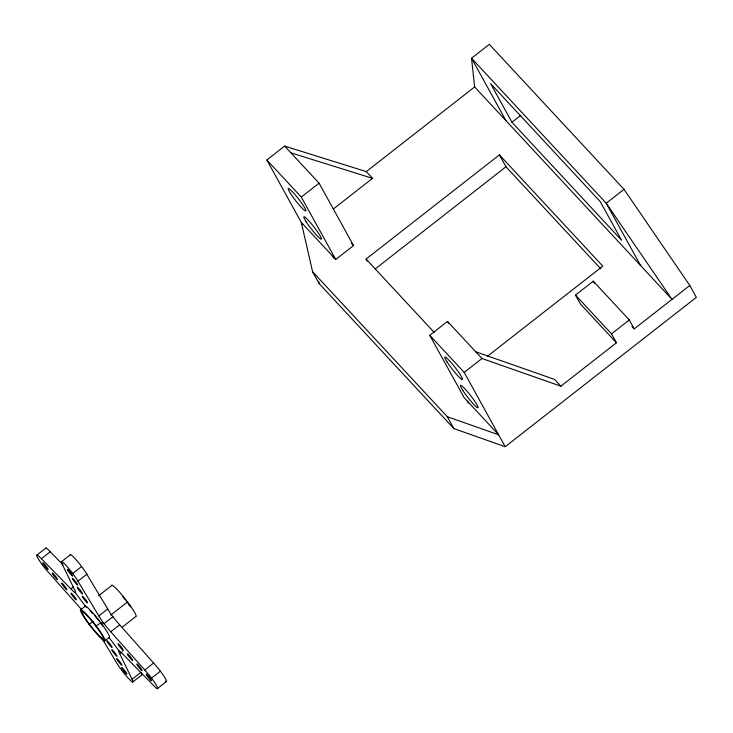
<?xml version="1.0" encoding="UTF-8"?>
<svg xmlns="http://www.w3.org/2000/svg" width="733" height="733" viewBox="0 0 733 733"><rect width="100%" height="100%" fill="white"/><g stroke="black" fill="none" stroke-linecap="round" stroke-linejoin="round"><path stroke-width="1.1" d="M302.381 224.362L266.839 159.977L284.624 146.087L366.289 171.604L372.556 178.348L333.35 208.969M319.075 183.177L353.535 245.582L335.751 259.473L301.3 197.067L319.075 183.177L284.624 146.087M366.289 171.604L474.645 86.934L471.521 58.246L489.305 44.346L624.012 189.343L689.79 285.467L696.35 297.351L505.211 446.699L453.883 428.613L319.176 283.616L312.615 271.732L301.29 222.383L335.751 259.473M511.946 122.255L490.615 83.617L600.263 201.63L621.584 240.268L511.946 122.255L520.833 115.301M367.151 261.049L366.06 259.07L499.411 154.874L602.792 266.143L487.463 356.256M375.323 268.846L505.972 166.767L499.411 154.874M37.044 554.954L45.932 548.009M81.308 609.279L49.587 573.591A14.202 1.658 52 0 1 37.649 557.74A14.202 1.658 52 0 1 41.378 558.738L50.275 551.793L63.038 564.813M61.664 561.551L70.551 554.606M72.741 573.472L81.629 566.527M122.384 651.655L119.717 653.744A14.202 1.658 52 0 1 123.446 654.743L152.959 684.869A14.202 1.658 52 0 0 156.697 685.868A14.202 1.658 52 0 0 144.758 670.008L110.765 631.773A14.202 1.658 52 0 1 98.836 615.912L77.936 581.196L86.824 574.251A14.202 1.658 52 0 0 77.057 560.827A14.202 1.658 52 0 0 70.157 554.808M41.378 558.738L70.899 588.856L73.566 586.776M312.615 271.732L447.322 416.72L498.651 434.806L464.191 397.717L429.74 335.311L447.515 321.421L481.975 358.51L560.882 386.19L616.444 342.769L611.524 333.854L575.497 295.078L593.281 281.188L629.299 319.964L634.228 328.879L689.79 285.467M85.358 606.099L80.914 609.572L82.618 611.835M98.698 595.682L112.03 585.264M624.012 189.343L606.228 203.233L640.679 265.639M98.836 615.912L107.724 608.967L86.824 574.251M93.118 621.648L89.032 624.287M100.861 622.793L95.886 626.119M110.646 615.152L127.533 601.949L126.479 601.665L128.257 603.534M112.919 616.691L104.031 623.636L100.329 622.647L102.84 626.101M110.765 631.773L119.662 624.828L153.646 663.063A14.202 1.658 52 0 1 164.256 676.706A14.202 1.658 52 0 1 165.218 681.14M84.808 606.383A19.883 2.327 52 0 1 99.294 620.732A19.883 2.327 52 0 1 108.988 637.499L104.544 640.972A19.883 2.327 52 0 1 83.626 616.563A19.883 2.327 52 0 1 90.022 618.285A19.883 2.327 52 0 1 104.544 640.972L102.84 638.709A17.015 1.988 52 0 1 84.936 617.818A17.015 1.988 52 0 1 90.406 619.284A17.015 1.988 52 0 1 102.84 638.709M122.319 627.082L135.66 616.664A19.883 2.327 52 0 0 125.966 599.896A19.883 2.327 52 0 0 111.48 585.539M505.211 446.699L464.2 372.401L481.975 358.51M101.896 638.296L116.41 662.403A14.202 1.658 52 0 0 128.339 678.263A14.202 1.658 52 0 0 132.077 679.262L140.965 672.317A14.202 1.658 52 0 1 141.57 675.102L132.682 682.047M144.758 670.008L153.646 663.063M151.502 678.144L160.39 671.199M157.302 688.654L166.189 681.708M611.524 333.854L629.299 319.964M290.882 152.831L372.556 178.348M475.717 351.767L554.615 379.447L560.882 386.19M124.207 598.742L125.645 600.052M89.994 610.589L92.431 613.503M474.645 86.934L672.005 299.357L606.228 203.233L471.521 58.246L505.972 120.652M505.972 166.767L600.803 268.828M631.928 326.405L634.228 328.879M616.444 342.769L580.417 303.993L575.497 295.078M351.244 243.118L353.535 245.582M366.06 259.07L434.458 332.69M266.839 159.977L301.3 197.067M429.74 335.311L464.2 372.401M128.568 604.542L130.575 606.832M94.85 615.812L98.973 620.897M75.233 592.64L86.494 607.611M108.988 637.499L119.112 650.959M122.906 596.644L123.767 598.046M593.281 281.188L594.371 283.167M447.515 321.421L448.614 323.4M467.324 401.088L468.414 403.077M447.322 416.72L453.883 428.613M332.617 256.101L333.707 258.08M119.717 653.744L132.077 679.262M318.672 281.426L319.176 283.616M119.662 624.828A14.202 1.658 52 0 1 107.724 608.967M70.899 588.856A14.202 1.658 52 0 0 74.629 589.863L62.268 564.337A14.202 1.658 52 0 1 65.997 565.335A14.202 1.658 52 0 1 77.936 581.196M45.538 548.202A14.202 1.658 52 0 1 50.275 551.793M137.511 665.454A4.261 0.495 52 0 0 141.991 670.686A4.261 0.495 52 0 0 138.885 665.821A4.261 0.495 52 0 0 137.511 665.454M128.11 655.339A4.261 0.495 52 0 0 132.6 660.57A4.261 0.495 52 0 0 129.484 655.705A4.261 0.495 52 0 0 128.11 655.339M118.719 645.223A4.261 0.495 52 0 0 123.199 650.455A4.261 0.495 52 0 0 120.084 645.59A4.261 0.495 52 0 0 118.719 645.223M146.912 675.569A4.261 0.495 52 0 0 151.392 680.801A4.261 0.495 52 0 0 148.277 675.936A4.261 0.495 52 0 0 146.912 675.569M52.932 574.415A4.261 0.495 52 0 0 57.412 579.647A4.261 0.495 52 0 0 54.297 574.782A4.261 0.495 52 0 0 52.932 574.415M62.332 584.531A4.261 0.495 52 0 0 66.813 589.763A4.261 0.495 52 0 0 63.698 584.897A4.261 0.495 52 0 0 62.332 584.531M71.724 594.646A4.261 0.495 52 0 0 76.205 599.878A4.261 0.495 52 0 0 73.098 595.013A4.261 0.495 52 0 0 71.724 594.646M43.531 564.3A4.261 0.495 52 0 0 48.011 569.532A4.261 0.495 52 0 0 44.905 564.667A4.261 0.495 52 0 0 43.531 564.3M73.071 579.812A4.261 0.495 52 0 0 77.561 585.044A4.261 0.495 52 0 0 74.445 580.179A4.261 0.495 52 0 0 73.071 579.812M77.991 588.727A4.261 0.495 52 0 0 82.481 593.959A4.261 0.495 52 0 0 79.366 589.094A4.261 0.495 52 0 0 77.991 588.727M82.921 597.642A4.261 0.495 52 0 0 87.401 602.874A4.261 0.495 52 0 0 84.286 598.009A4.261 0.495 52 0 0 82.921 597.642M68.151 570.897A4.261 0.495 52 0 0 72.631 576.129A4.261 0.495 52 0 0 69.525 571.264A4.261 0.495 52 0 0 68.151 570.897M117.372 660.057A4.261 0.495 52 0 0 121.852 665.28A4.261 0.495 52 0 0 118.737 660.424A4.261 0.495 52 0 0 117.372 660.057M112.451 651.142A4.261 0.495 52 0 0 116.932 656.365A4.261 0.495 52 0 0 113.817 651.509A4.261 0.495 52 0 0 112.451 651.142M107.522 642.227A4.261 0.495 52 0 0 112.012 647.45A4.261 0.495 52 0 0 108.896 642.594A4.261 0.495 52 0 0 107.522 642.227M122.292 668.972A4.261 0.495 52 0 0 126.772 674.204A4.261 0.495 52 0 0 123.657 669.339A4.261 0.495 52 0 0 122.292 668.972M306.128 221.733A14.202 1.658 52 0 0 321.072 239.169A14.202 1.658 52 0 0 310.691 222.96A14.202 1.658 52 0 0 306.128 221.733M290.543 193.503A14.202 1.658 52 0 0 305.487 210.939A14.202 1.658 52 0 0 295.115 194.731A14.202 1.658 52 0 0 290.543 193.503M462.761 390.332A14.202 1.658 52 0 0 477.705 407.759A14.202 1.658 52 0 0 467.333 391.55A14.202 1.658 52 0 0 462.761 390.332M447.176 362.093A14.202 1.658 52 0 0 462.12 379.529A14.202 1.658 52 0 0 451.748 363.321A14.202 1.658 52 0 0 447.176 362.093"/></g></svg>
